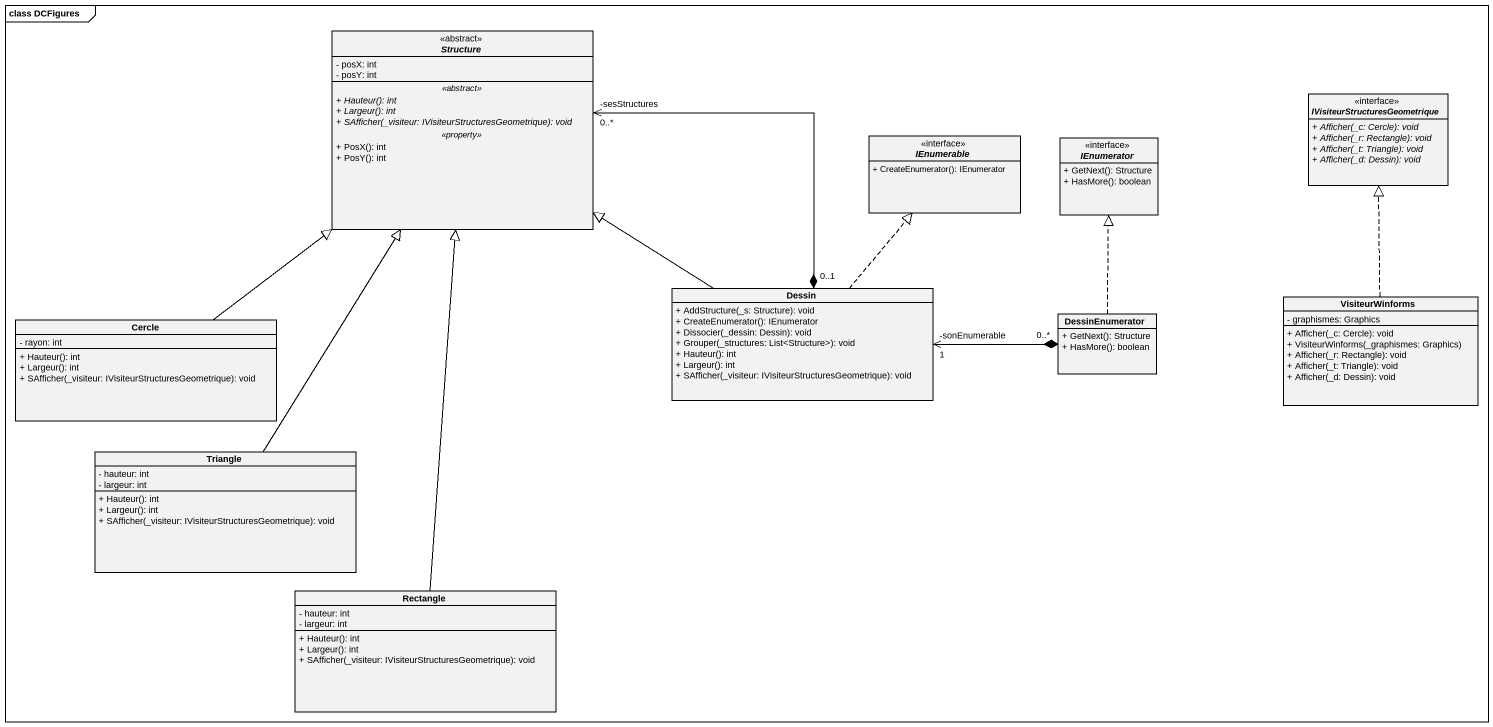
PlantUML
@startuml
mainframe class DCFigures
hide circle
hide empty members
skinparam classAttributeIconSize 0
abstract class Structure <<abstract>> {
  - posX: int
  - posY: int
  .. <<abstract>> ..
  {abstract} + Hauteur(): int
  {abstract} + Largeur(): int
  {abstract} + SAfficher(_visiteur: IVisiteurStructuresGeometrique): void
  .. <<property>> ..
  + PosX(): int
  + PosY(): int
}
interface "IVisiteurStructuresGeometrique" as IVisiteurStructuresGeometriq <<interface>> {
  {abstract} + Afficher(_c: Cercle): void
  {abstract} + Afficher(_r: Rectangle): void
  {abstract} + Afficher(_t: Triangle): void
  {abstract} + Afficher(_d: Dessin): void
}
interface IEnumerable <<interface>> {
  + CreateEnumerator(): IEnumerator
}
interface IEnumerator <<interface>> {
  + GetNext(): Structure
  + HasMore(): boolean
}
class Dessin {
  + AddStructure(_s: Structure): void
  + CreateEnumerator(): IEnumerator
  + Dissocier(_dessin: Dessin): void
  + Grouper(_structures: List<Structure>): void
  + Hauteur(): int
  + Largeur(): int
  + SAfficher(_visiteur: IVisiteurStructuresGeometrique): void
}
class DessinEnumerator {
  + GetNext(): Structure
  + HasMore(): boolean
}
class VisiteurWinforms {
  - graphismes: Graphics
  + Afficher(_c: Cercle): void
  + VisiteurWinforms(_graphismes: Graphics)
  + Afficher(_r: Rectangle): void
  + Afficher(_t: Triangle): void
  + Afficher(_d: Dessin): void
}
class Cercle {
  - rayon: int
  + Hauteur(): int
  + Largeur(): int
  + SAfficher(_visiteur: IVisiteurStructuresGeometrique): void
}
class Triangle {
  - hauteur: int
  - largeur: int
  + Hauteur(): int
  + Largeur(): int
  + SAfficher(_visiteur: IVisiteurStructuresGeometrique): void
}
class "Rectangle" as Rectangle_ {
  - hauteur: int
  - largeur: int
  + Hauteur(): int
  + Largeur(): int
  + SAfficher(_visiteur: IVisiteurStructuresGeometrique): void
}
Structure "-sesStructures\n0..*" <--* "0..1" Dessin
Dessin -up-|> Structure
Dessin .up.|> IEnumerable
Dessin "-sonEnumerable\n1" <-right-* "0..*" DessinEnumerator
DessinEnumerator .up.|> IEnumerator
VisiteurWinforms .up.|> IVisiteurStructuresGeometriq
Cercle -up-|> Structure
Triangle -up-|> Structure
Rectangle_ -up-|> Structure
@enduml
